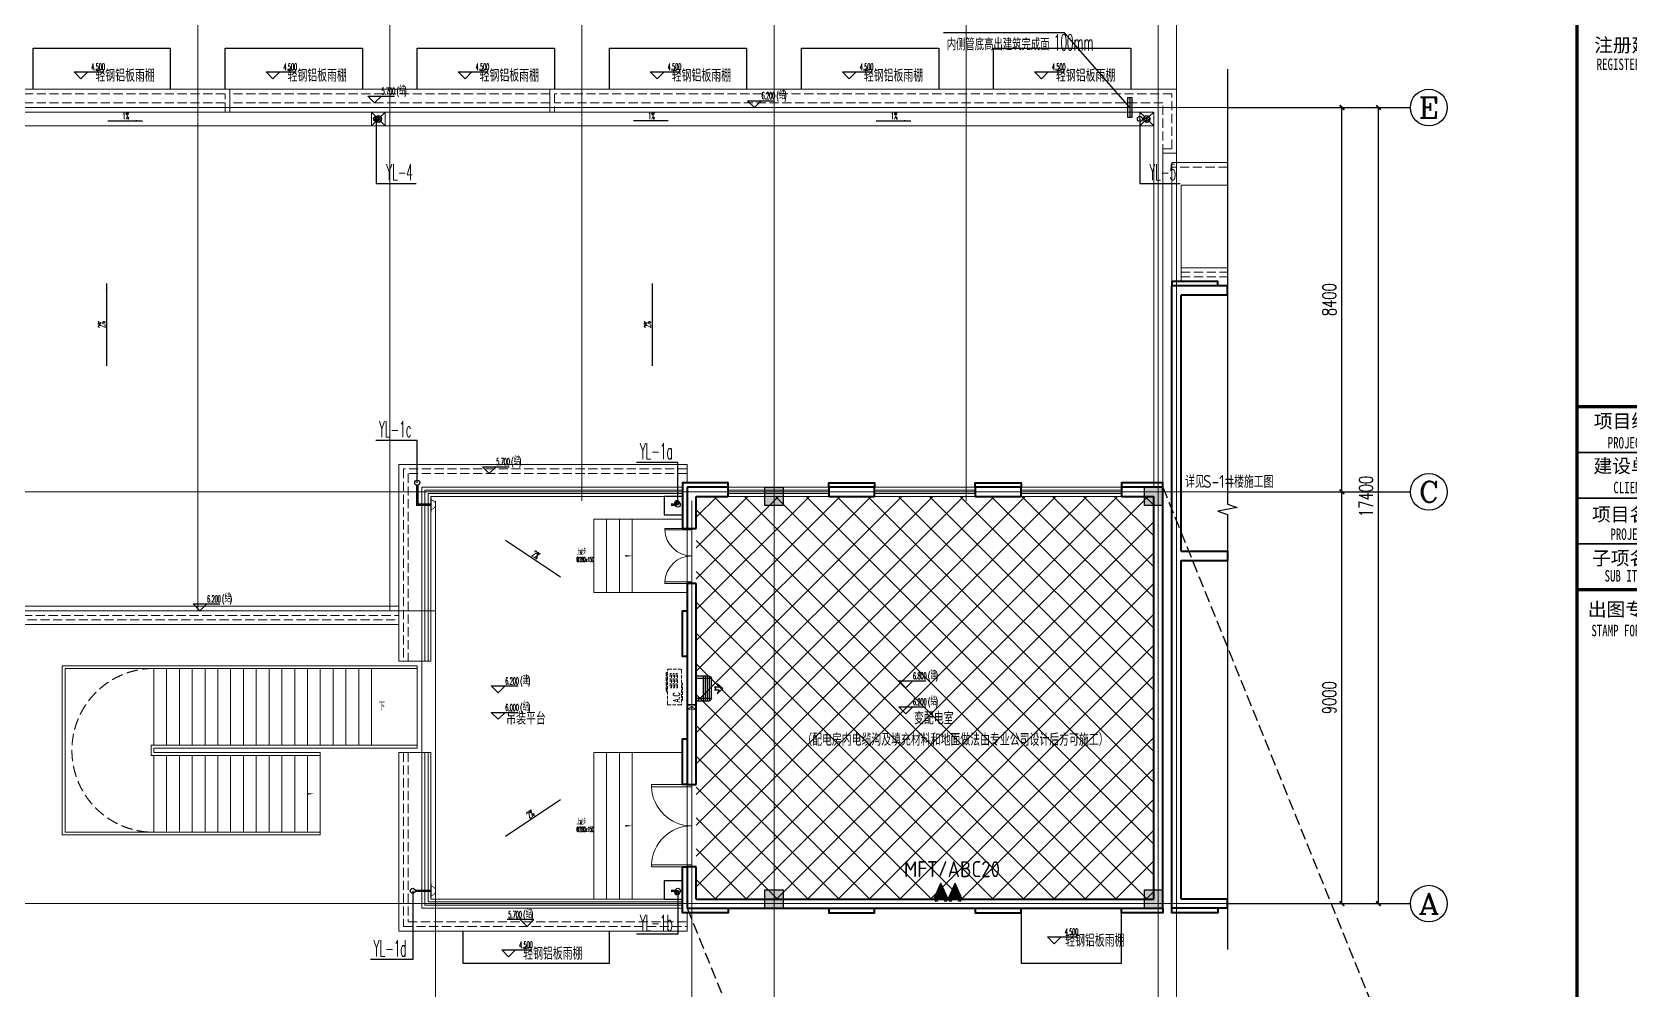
# Model space of a CAD drawing. Extents: x 1382187 to 1725648, y 860327 to 1571294.
# Drawn here: x 1514284 to 1549222, y 1058459 to 1079400 of the extents above; entities that cross this region are included whole.
import ezdxf
from ezdxf.enums import TextEntityAlignment as Align

# ---------------------------------------------------------------- set-up
doc = ezdxf.new("R2010")
doc.units = 0
doc.header["$LTSCALE"] = 1000
doc.header["$MEASUREMENT"] = 0
for name, pattern in [('__DASH', [0.35, 0.25, -0.1]), ('ACAD_ISO10W100', [18.5, 12, -3, 0.5, -3]), ('DASH', [0.35, 0.25, -0.1]), ('DOTE', [2.42, 2, -0.2, 0.02, -0.2])]:
    doc.linetypes.add(name, pattern=pattern)
for name, color, linetype in [('A-AC', 8, 'Continuous'), ('A-DI-S(箭头)', 76, 'Continuous'), ('AXIS', 3, 'Continuous'), ('AXIS_TEXT', 4, 'Continuous'), ('C-AXIS(轴号)', 3, 'Continuous'), ('C-AXIS-T(字)', 7, 'Continuous'), ('D-立面', 35, 'Continuous'), ('DIM_ELEV', 3, 'Continuous'), ('DIM_SYMB', 3, 'Continuous'), ('DIM_雨水', 3, 'Continuous'), ('EQUIP_污水', 7, 'Continuous'), ('EQUIP_灭火器', 7, 'Continuous'), ('PIPE-雨水', 4, 'Y'), ('PUB_TEXT', 4, 'Continuous'), ('S-COLU-HATCH', 30, 'Continuous'), ('S-COLU-LINE1', 6, 'Continuous'), ('TEXT_灭火器', 7, 'Continuous'), ('TWT_LEAD', 3, 'Continuous'), ('VPIPE-雨水', 4, 'Y'), ('图框', 140, 'Continuous'), ('图签文字', 147, 'Continuous'), ('大线脚', 71, 'Continuous'), ('排水', 175, 'Continuous'), ('立面', 73, 'Continuous')]:
    doc.layers.add(name, color=color, linetype=linetype)
for name, color, linetype, lineweight in [('DOTE', 19, 'DOTE', 9), ('LVTRY', 1, 'Continuous', 13), ('STAIR', 2, 'Continuous', 18), ('WALL', 9, 'Continuous', 40), ('WINDOW', 8, 'Continuous', 15), ('ZC', 6, 'Continuous', 40), ('平面-分水线', 214, 'Continuous', 15), ('平面-排水沟', 86, 'Continuous', 15), ('平面-栏杆', 135, 'Continuous', 15), ('平面-看线', 45, 'Continuous', 15), ('平面-空调预留孔', 8, 'Continuous', 15), ('立面-普通轮廓', 7, 'Continuous', 18)]:
    doc.layers.add(name, color=color, linetype=linetype, lineweight=lineweight)
doc.styles.add('_TCH_AXIS', font='COMPLEX', dxfattribs={"bigfont": 'GBCBIG'})
doc.styles.add('_TCH_DIM', font='SIMPLEX.shx', dxfattribs={"width": 0.6, "oblique": 10, "bigfont": 'hztxt.shx'})
doc.styles.add('_TCH_DIM_T3', font='SIMPLEX', dxfattribs={"width": 0.705882, "bigfont": 'GBCBIG'})
doc.styles.add('_TWT_SERIAL', font='simplex.shx', dxfattribs={"width": 0.6, "oblique": 10, "height": 3.5, "bigfont": 'aadri.shx'})
doc.styles.add('COMPLEX', font='COMPLEX')
doc.styles.get("Standard").update_dxf_attribs({"font": 'gbenor.shx', "bigfont": 'gbcbig.shx'})
doc.styles.add('建筑图签-1', font='simhei.ttf', dxfattribs={"width": 0.7})
doc.linetypes.add('Y', pattern='A,2,-0.2,["Y",Standard,S=0.4,R=0,X=-0.1,Y=-0.115],-0.35', length=2.55)
doc.dimstyles.new('_TCH_ARCH&&100', dxfattribs={"dimtxt": 297.5, "dimasz": 100, "dimexe": 250, "dimexo": 300, "dimgap": 126.25, "dimtad": 1, "dimdec": 0, "dimzin": 0, "dimdsep": 46, "dimtxsty": '_TCH_DIM_T3', "dimblk": 'ARCHTICK', "dimcen": 0.09, "dimclrt": 7, "dimazin": 2, "dimtfac": 1, "dimtdec": 0, "dimtix": 1, "dimtmove": 2, "dimatfit": 3, "dimfxl": 0, "dimtolj": 1, "dimtzin": 0, "dimarcsym": 0})

# ---------------------------------------------------------------- blocks, each defined once
blk = doc.blocks.new('A$C07C37FD5')
at = {"layer": '图框'}
for points, const_width in [([(-7000, 0), (-7000, 57400)], 70), ([(-7000, 35100), (0, 35100)], 70), ([(-7000, 35100), (0, 35100)], 70), ([(-7000, 34100), (0, 34100)], 35), ([(-7000, 33100), (0, 33100)], 35), ([(-7000, 32100), (0, 32100)], 35), ([(0, 31100), (-7000, 31100)], 70)]:
    blk.add_lwpolyline(points, dxfattribs=dict(at, const_width=const_width))
at = {"layer": '图框', "style": '建筑图签-1', "width": 0.7}
for s, p in [('REGISTERED ARCHITECT（REGISTERED ENGINEER）STAMP', (-6571, 42459)), ('PROJECT No.', (-6330, 34185, -1799)), ('CLIENT', (-6206, 33206)), ('PROJECT', (-6271, 32187)), ('SUB ITEM', (-6398, 31276)), ('STAMP FOR ISSUE', (-6687, 30081))]:
    blk.add_text(s, height=250, dxfattribs=at).set_placement(p)
at = {"layer": '图签文字', "color": 7, "style": '建筑图签-1'}
for s, p in [('注册建筑师（注册工程师）印章', (-6625, 42854)), ('项目编号', (-6632, 34632)), ('建设单位', (-6640, 33655)), ('项目名称', (-6673, 32597)), ('子项名称', (-6673, 31640)), ('出图专用章', (-6764, 30518))]:
    blk.add_text(s, height=300, dxfattribs=at).set_placement(p)
blk = doc.blocks.new('A$C08C26E18')
at = {"layer": '排水'}
blk.add_lwpolyline([(0, 350), (400, 350), (400, -50), (0, -50)], close=True, dxfattribs=at)
blk = doc.blocks.new('$lvtry$00000171')
for p, q in [((-74, 11), (-11, 74)), ((-70, -27), (27, 70)), ((-53, -53), (53, 53)), ((-27, -70), (70, 27)), ((11, -74), (74, -11))]:
    blk.add_line(p, q)
blk.add_circle((0, 0), 75)
blk.add_point((0, 0))
blk = doc.blocks.new('R5T6Y7TRF')
at = {"layer": '平面-分水线', "elevation": -134}
blk.add_lwpolyline([(392485, -26438), (392785, -26438), (392785, -26738), (392485, -26738)], close=True, dxfattribs=at)
for points in [[(392485, -26438), (392582, -26534)], [(392688, -26534), (392785, -26438)], [(392485, -26738), (392593, -26629)], [(392676, -26629), (392785, -26738)]]:
    blk.add_lwpolyline(points, dxfattribs=at)
at = {"layer": 'LVTRY'}
blk.add_blockref('$lvtry$00000171', (392635, -26588, -134), dxfattribs=at)
blk = doc.blocks.new('QER5Y5WE3')
for p, q in [((-194, 188), (-1, 388)), ((72, 389), (-156, 153)), ((360, -17), (-29, 359)), ((389, 14), (0, 389)), ((72, 389), (387, 86)), ((236, 408), (404, 419)), ((326, 383), (236, 408)), ((326, 383), (253, 308)), ((399, 251), (404, 419)), ((194, -188), (-194, 188)), ((292, -73), (-90, 296)), ((321, -43), (-61, 326)), ((387, 86), (159, -151)), ((388, 13), (194, -188)), ((297, 307), (253, 308)), ((299, 264), (297, 307)), ((372, 340), (299, 264)), ((399, 251), (372, 340))]:
    blk.add_line(p, q)
for centre, start, end in [((36, 352), 46.0154, 136.0154), ((351, 49), 316.0154, 46.0154)]:
    blk.add_arc(centre, 51.3, start, end)
blk = doc.blocks.new('gsergvr')
at = {"layer": '平面-空调预留孔', "linetype": 'DASH', "ltscale": 0.3}
for p, q in [((34075, 17176), (34075, 17166)), ((34085, 17156), (34438, 17156)), ((34448, 17166), (34448, 17176))]:
    blk.add_line(p, q, dxfattribs=at)
blk.add_lwpolyline([(34729, 17176), (33989, 17176, -0.414214), (33969, 17196), (33969, 17466, -0.414214), (33989, 17486), (34729, 17486, -0.414214), (34749, 17466), (34749, 17196, -0.414214)], format="xyb", close=True, dxfattribs=at)
for points in [[(34679, 17515), (34260, 17515), (34260, 17500), (34679, 17500)], [(34658, 17428), (34343, 17428), (34343, 17399), (34658, 17399)], [(34658, 17362), (34343, 17362), (34343, 17333), (34658, 17333)], [(34658, 17296), (34343, 17296), (34343, 17267), (34658, 17267)]]:
    blk.add_lwpolyline(points, close=True, dxfattribs=at)
for centre, start, end in [((34085, 17166), 180, 270), ((34438, 17166), 270, 0)]:
    blk.add_arc(centre, 10, start, end, dxfattribs=at)
at = {"layer": '平面-空调预留孔', "linetype": 'DASH', "ltscale": 0.3, "style": '_TCH_DIM', "width": 0.705882}
blk.add_text('A.C', height=146.9, dxfattribs=at).set_placement((34028, 17216))
blk = doc.blocks.new('1241231241')
at = {"layer": 'S-COLU-HATCH'}
h = blk.add_hatch(color=8, dxfattribs=at)
h.dxf.hatch_style = 1
h.paths.add_polyline_path([(-400, 400), (0, 400), (0, 0), (-400, 0)])
h.paths.add_polyline_path([(-8700, 400), (-8300, 400), (-8300, 0), (-8700, 0)])
h.paths.add_polyline_path([(-400, 9200), (0, 9200), (0, 8800), (-400, 8800)])
h.paths.add_polyline_path([(-8700, 9200), (-8300, 9200), (-8300, 8800), (-8700, 8800)])
at = {"layer": 'S-COLU-LINE1', "color": 8}
for points in [[(-8700, 9200), (-8300, 9200), (-8300, 8800), (-8700, 8800)], [(-400, 9200), (0, 9200), (0, 8800), (-400, 8800)], [(-8700, 400), (-8300, 400), (-8300, 0), (-8700, 0)], [(-400, 400), (0, 400), (0, 0), (-400, 0)]]:
    blk.add_lwpolyline(points, close=True, dxfattribs=at)
blk = doc.blocks.new('3654645645678678')
at = {"layer": '大线脚', "color": 0}
blk.add_line((447247, -47568), (447247, -47145), dxfattribs=at)
blk.add_lwpolyline([(447197, -47145), (447297, -47145), (447297, -47568), (447197, -47568)], close=True, dxfattribs=at)
blk = doc.blocks.new('_ArchTick')
at = {"color": 0, "linetype": 'ByBlock', "const_width": 0.4}
blk.add_lwpolyline([(-0.5, -0.5), (0.5, 0.5)], dxfattribs=at)
blk = doc.blocks.new('*D98')
at = {"layer": 'AXIS', "color": 0, "lineweight": -2}
for p, q in [((1540723, 1077748), (1543973, 1077748)), ((1543723, 1060348), (1543723, 1077748)), ((1540723, 1060348), (1543973, 1060348))]:
    blk.add_line(p, q, dxfattribs=at)
at = {"layer": 'Defpoints', "color": 0}
for p in [(1540423, 1077748), (1543723, 1077748), (1540423, 1060348)]:
    blk.add_point(p, dxfattribs=at)
at = {"layer": 'AXIS', "color": 0, "lineweight": -2, "xscale": 100, "yscale": 100, "zscale": 100}
for p, rotation in [((1543723, 1077748), 90), ((1543723, 1060348), 270)]:
    blk.add_blockref('_ArchTick', p, dxfattribs=dict(at, rotation=rotation))
at = {"layer": 'AXIS', "color": 7, "insert": (1543448, 1069248), "char_height": 297.5, "attachment_point": 5, "rotation": 90, "style": '_TCH_DIM_T3'}
blk.add_mtext('\\A1;17400', dxfattribs=at)
blk = doc.blocks.new('*D99')
at = {"layer": 'AXIS', "color": 0, "lineweight": -2}
for p, q in [((1540723, 1077748), (1543173, 1077748)), ((1542923, 1069348), (1542923, 1077748)), ((1540723, 1069348), (1543173, 1069348))]:
    blk.add_line(p, q, dxfattribs=at)
at = {"layer": 'Defpoints', "color": 0}
for p in [(1540423, 1077748), (1542923, 1077748), (1540423, 1069348)]:
    blk.add_point(p, dxfattribs=at)
at = {"layer": 'AXIS', "color": 0, "lineweight": -2, "xscale": 100, "yscale": 100, "zscale": 100}
for p, rotation in [((1542923, 1077748), 90), ((1542923, 1069348), 270)]:
    blk.add_blockref('_ArchTick', p, dxfattribs=dict(at, rotation=rotation))
at = {"layer": 'AXIS', "color": 7, "insert": (1542648, 1073548), "char_height": 297.5, "attachment_point": 5, "rotation": 90, "style": '_TCH_DIM_T3'}
blk.add_mtext('\\A1;8400', dxfattribs=at)
blk = doc.blocks.new('*D100')
at = {"layer": 'AXIS', "color": 0, "lineweight": -2}
for p, q in [((1540723, 1069348), (1543173, 1069348)), ((1542923, 1060348), (1542923, 1069348)), ((1540723, 1060348), (1543173, 1060348))]:
    blk.add_line(p, q, dxfattribs=at)
at = {"layer": 'Defpoints', "color": 0}
for p in [(1540423, 1069348), (1542923, 1069348), (1540423, 1060348)]:
    blk.add_point(p, dxfattribs=at)
at = {"layer": 'AXIS', "color": 0, "lineweight": -2, "xscale": 100, "yscale": 100, "zscale": 100}
for p, rotation in [((1542923, 1069348), 90), ((1542923, 1060348), 270)]:
    blk.add_blockref('_ArchTick', p, dxfattribs=dict(at, rotation=rotation))
at = {"layer": 'AXIS', "color": 7, "insert": (1542648, 1064848), "char_height": 297.5, "attachment_point": 5, "rotation": 90, "style": '_TCH_DIM_T3'}
blk.add_mtext('\\A1;9000', dxfattribs=at)
blk = doc.blocks.new('$TwtSys$00000547')
blk.add_hatch(color=256).paths.add_polyline_path([(-155, 0), (0, 346), (155, 0)])
for p, q in [((-155, 0), (0, 346)), ((155, 0), (-155, 0)), ((155, 0), (0, 346))]:
    blk.add_line(p, q)
for centre in [(-103, -26), (103, -26)]:
    blk.add_circle(centre, 25.7)
blk = doc.blocks.new('$ATTACHMENT$00000217')
blk.add_line((-150, 0), (150, 0))
at = {"const_width": 15}
blk.add_lwpolyline([(-99, 0, -1), (101, 0)], format="xyb", dxfattribs=at)
blk = doc.blocks.new('$WINLIB2D$00000001')
at = {"color": 0}
for points in [[(-0.5, 0.5), (-0.5, -0.5)], [(-0.5, 0.5), (0.5, 0.5)], [(0.5, -0.5), (0.5, 0.5)], [(0.5, 0.167), (-0.5, 0.167)], [(0.5, -0.167), (-0.5, -0.167)], [(-0.5, -0.5), (0.5, -0.5)]]:
    blk.add_lwpolyline(points, dxfattribs=at)
blk = doc.blocks.new('$DorLib2D$00000002')
for p, q in [((-0.5, 0), (-0.5, 0.4875)), ((-0.475, 0.4875), (-0.5, 0.4875)), ((-0.475, 0), (-0.475, 0.4875)), ((0.475, 0), (0.475, 0.4875)), ((0.475, 0.4875), (0.5, 0.4875)), ((0.5, 0), (0.5, 0.4875)), ((-0.5, 0), (-0.475, 0)), ((0.5, 0), (0.475, 0))]:
    blk.add_line(p, q)
at = {"lineweight": 13}
for centre, start, end in [((-0.4875, 0), 0, 88.53072), ((0.4875, 0), 91.46928, 180)]:
    blk.add_arc(centre, 0.4875, start, end, dxfattribs=at)
blk = doc.blocks.new('_AXISO')
blk.add_circle((0, 0), 0.5)
at = {"layer": 'AXIS_TEXT', "style": 'COMPLEX', "width": 1.041667}
blk.add_attdef('A', text='', height=0.56, dxfattribs=at).set_placement((-0.25, -0.28), (0.25, -0.28), align=Align.FIT)

msp = doc.modelspace()

# ---------------------------------------------------------------- hatches: boundary and pattern name
at = {"layer": 'DIM_SYMB'}
for points in [[(1516699, 1077455.9), (1516549, 1077455.9), (1516549, 1077475.9)], [(1527436.3, 1077455.9), (1527586.3, 1077455.9), (1527586.3, 1077475.9)], [(1533499, 1077455.9), (1533349, 1077455.9), (1533349, 1077475.9)], [(1515918, 1073904.9), (1515918, 1073754.9), (1515898, 1073754.9)], [(1527851.6, 1073904.9), (1527851.6, 1073754.9), (1527831.6, 1073754.9)], [(1524634, 1068283.7), (1524759, 1068200.8), (1524770.1, 1068217.5)], [(1524634, 1061811.8), (1524759, 1061894.8), (1524748, 1061911.4)]]:
    msp.add_hatch(color=8, dxfattribs=at).paths.add_polyline_path(points)
at = {"layer": 'PIPE-雨水'}
for points in [[(1522707.9, 1069067.8), (1522707.9, 1069040.3), (1522680.4, 1069040.3)], [(1522707.9, 1069067.8), (1522680.4, 1069067.8), (1522680.4, 1069040.3)]]:
    msp.add_hatch(color=256, dxfattribs=at).paths.add_polyline_path(points)
at = {"layer": '立面-普通轮廓'}
h = msp.add_hatch(dxfattribs=at)
h.set_pattern_fill('ANSI37', color=8, scale=300)
h.set_pattern_definition([(45, (0, 0), (-336.7596, 336.7596), []), (135, (0, 0), (-336.7596, -336.7596), [])])
h.paths.add_polyline_path([(1528807.9, 1069247.8), (1538807.9, 1069247.8), (1538807.9, 1060447.8), (1528807.9, 1060447.8)])

# ---------------------------------------------------------------- linework, layer by layer
at = {"color": 8, "linetype": 'DASH'}
for points in [[(1539007.9, 1069447.8), (1546538.6, 1050828.3)], [(1528607.9, 1060247.8), (1536138.6, 1041628.3)]]:
    msp.add_lwpolyline(points, dxfattribs=at)
at = {"layer": 'A-DI-S(箭头)', "color": 8}
msp.add_lwpolyline([(1540423.3, 1078589.3), (1540423.3, 1069078.4), (1540633.3, 1069002), (1540213.3, 1068927.9), (1540423.3, 1068853.4), (1540423.3, 1059342.5)], dxfattribs=at)
at = {"layer": 'C-AXIS(轴号)'}
for p, q in [((1540423.3, 1077747.8), (1544423.3, 1077747.8)), ((1540423.3, 1069347.8), (1544423.3, 1069347.8)), ((1540423.3, 1060347.8), (1544423.3, 1060347.8))]:
    msp.add_line(p, q, dxfattribs=at)
at = {"layer": 'DIM_ELEV', "color": 8}
for p, q in [((1515353.5, 1078377.5), (1515203.5, 1078527.5)), ((1515203.5, 1078527.5), (1515859.5, 1078527.5)), ((1515353.5, 1078377.5), (1515503.5, 1078527.5)), ((1519553.5, 1078377.5), (1519403.5, 1078527.5)), ((1519403.5, 1078527.5), (1520059.5, 1078527.5)), ((1519553.5, 1078377.5), (1519703.5, 1078527.5)), ((1523753.5, 1078377.5), (1523603.5, 1078527.5)), ((1523603.5, 1078527.5), (1524259.5, 1078527.5)), ((1523753.5, 1078377.5), (1523903.5, 1078527.5)), ((1527953.5, 1078377.5), (1527803.5, 1078527.5)), ((1527803.5, 1078527.5), (1528459.5, 1078527.5)), ((1527953.5, 1078377.5), (1528103.5, 1078527.5)), ((1532153.5, 1078377.5), (1532003.5, 1078527.5)), ((1532003.5, 1078527.5), (1532659.5, 1078527.5)), ((1532153.5, 1078377.5), (1532303.5, 1078527.5)), ((1536353.5, 1078377.5), (1536203.5, 1078527.5)), ((1536203.5, 1078527.5), (1536859.5, 1078527.5)), ((1536353.5, 1078377.5), (1536503.5, 1078527.5)), ((1521774.7, 1077847.8), (1521624.7, 1077997.8)), ((1521624.7, 1077997.8), (1522209.3, 1077997.8)), ((1521774.7, 1077847.8), (1521924.7, 1077997.8)), ((1530079.8, 1077747.8), (1529929.8, 1077897.8)), ((1529929.8, 1077897.8), (1530514.4, 1077897.8)), ((1530079.8, 1077747.8), (1530229.8, 1077897.8)), ((1524281.5, 1069747.8), (1524131.5, 1069897.8)), ((1524131.5, 1069897.8), (1524716, 1069897.8)), ((1524281.5, 1069747.8), (1524431.5, 1069897.8)), ((1517957.9, 1066747.8), (1517807.9, 1066897.8)), ((1517807.9, 1066897.8), (1518392.5, 1066897.8)), ((1517957.9, 1066747.8), (1518107.9, 1066897.8)), ((1524476.7, 1064955.2), (1524326.7, 1065105.2)), ((1524326.7, 1065105.2), (1524911.3, 1065105.2)), ((1524476.7, 1064955.2), (1524626.7, 1065105.2)), ((1533389.9, 1065065.2), (1533239.9, 1065215.2)), ((1533239.9, 1065215.2), (1533824.5, 1065215.2)), ((1533389.9, 1065065.2), (1533539.9, 1065215.2)), ((1533389.9, 1064497.1), (1533239.9, 1064647.1)), ((1533239.9, 1064647.1), (1533824.5, 1064647.1)), ((1533389.9, 1064497.1), (1533539.9, 1064647.1)), ((1524476.7, 1064375.8), (1524326.7, 1064525.8)), ((1524326.7, 1064525.8), (1524911.3, 1064525.8)), ((1524476.7, 1064375.8), (1524626.7, 1064525.8)), ((1525257.7, 1059997.8), (1524673.2, 1059997.8)), ((1525107.7, 1059847.8), (1524957.7, 1059997.8)), ((1525107.7, 1059847.8), (1525257.7, 1059997.8)), ((1524705.8, 1059185.8), (1524555.8, 1059335.8)), ((1524555.8, 1059335.8), (1525211.8, 1059335.8)), ((1524705.8, 1059185.8), (1524855.8, 1059335.8)), ((1536633.9, 1059470.6), (1536483.9, 1059620.6)), ((1536483.9, 1059620.6), (1537139.9, 1059620.6)), ((1536633.9, 1059470.6), (1536783.9, 1059620.6))]:
    msp.add_line(p, q, dxfattribs=at)
at = {"layer": 'DIM_SYMB', "color": 8}
for points in [[(1515944, 1077455.9), (1516699, 1077455.9)], [(1528191.4, 1077455.9), (1527436.3, 1077455.9)], [(1532744, 1077455.9), (1533499, 1077455.9)], [(1515918, 1072101.9), (1515918, 1073904.9)], [(1527851.6, 1072101.9), (1527851.6, 1073904.9)], [(1525843, 1067481.5), (1524634, 1068283.7)], [(1525843, 1062614), (1524634, 1061811.8)]]:
    msp.add_lwpolyline(points, dxfattribs=at)
for points in [[(1526186.5, 1067947.6, 0, 0, 0), (1527407.9, 1067947.6, 0, 40, 0), (1527257.9, 1067947.6, 0, 0, 0)], [(1521828.8, 1064647.8, 0, 0, 0), (1515947.9, 1064647.8, 0, 0, 0), (1515947.9, 1062747.8, 0, 0, 0), (1520447.9, 1062747.8, 0, 40, 0), (1520297.9, 1062747.8, 0, 0, 0)], [(1526186.5, 1062048, 0, 0, 0), (1527407.9, 1062048, 0, 40, 0), (1527257.9, 1062048, 0, 0, 0)]]:
    msp.add_lwpolyline(points, format="xyseb", dxfattribs=at)
at = {"layer": 'DIM_雨水'}
for p, q in [((1521807.9, 1077497.8), (1521807.9, 1076091)), ((1538507.9, 1077497.8), (1538507.9, 1076091)), ((1521807.9, 1076091), (1522683.8, 1076091)), ((1538507.9, 1076091), (1539383.8, 1076091)), ((1522707.9, 1070471.7), (1521801.9, 1070471.7)), ((1522707.9, 1069547.8), (1522707.9, 1070471.7)), ((1528407.9, 1069991.7), (1527501.9, 1069991.7)), ((1528407.9, 1069067.8), (1528407.9, 1069991.7)), ((1522607.9, 1060627.8), (1522607.9, 1059125.1)), ((1528407.9, 1060627.8), (1528407.9, 1059682.3)), ((1528407.9, 1059682.3), (1527501.9, 1059682.3)), ((1522607.9, 1059125.1), (1521684.1, 1059125.1))]:
    msp.add_line(p, q, dxfattribs=at)
at = {"layer": 'DOTE', "linetype": 'ACAD_ISO10W100', "ltscale": 100}
for p, q in [((1517907.9, 1081747.8), (1517907.9, 1066747.8)), ((1522107.9, 1081747.8), (1522107.9, 1066747.8)), ((1526307.9, 1081747.8), (1526307.9, 1069147.8)), ((1530507.9, 1081747.8), (1530507.9, 1057547.8)), ((1530507.9, 1081747.8), (1530507.9, 1066747.8)), ((1534707.9, 1081747.8), (1534707.9, 1069147.8)), ((1538907.9, 1081747.8), (1538907.9, 1057547.8)), ((1539307.9, 1081747.8), (1539307.9, 1057547.8)), ((1540423.3, 1077747.8), (1482007.9, 1077747.8)), ((1540423.3, 1069347.8), (1482007.9, 1069347.8)), ((1523107.9, 1069147.8), (1523107.9, 1057547.8)), ((1528707.9, 1069147.8), (1528707.9, 1057547.8)), ((1523107.9, 1066747.8), (1513707.9, 1066747.8)), ((1482007.9, 1060347.8), (1540423.3, 1060347.8))]:
    msp.add_line(p, q, dxfattribs=at)
at = {"layer": 'PIPE-雨水', "const_width": 55}
for points in [[(1521857.9, 1077497.8), (1521862.9, 1077497.8)], [(1538562.9, 1077497.8), (1538582.9, 1077497.8)], [(1522707.9, 1069492.8), (1522707.9, 1069067.8)], [(1522707.9, 1069067.8), (1523007.9, 1069067.8)], [(1528352.9, 1069067.8), (1528257.9, 1069067.8)], [(1522662.9, 1060627.8), (1523007.9, 1060627.8)], [(1528352.9, 1060627.8), (1528257.9, 1060627.8)]]:
    msp.add_lwpolyline(points, dxfattribs=at)
at = {"layer": 'STAIR', "color": 8}
for points in [[(1528607.9, 1067147.4), (1526567.9, 1067147.4), (1526567.9, 1068747.8), (1528507.9, 1068747.8)], [(1526847.9, 1068747.8), (1526847.9, 1067147.4), (1526847.9, 1067147.4)], [(1527127.9, 1068747.8), (1527127.9, 1067147.4), (1527127.9, 1067147.4)], [(1527407.9, 1068747.8), (1527407.9, 1067147.4), (1527407.9, 1067147.4)], [(1528507.9, 1063648.2), (1526567.9, 1063648.2), (1526567.9, 1060447.8), (1528507.9, 1060447.8)], [(1526847.9, 1063648.2), (1526847.9, 1060447.8)], [(1527127.9, 1063648.2), (1527127.9, 1060447.8)], [(1527407.9, 1063648.2), (1527407.9, 1060447.8)]]:
    msp.add_lwpolyline(points, dxfattribs=at)
at = {"layer": 'STAIR', "color": 8, "linetype": '__DASH'}
msp.add_arc((1516947.9, 1063697.8), 1790, 90, 270.00034, dxfattribs=at)
at = {"layer": 'TWT_LEAD'}
for p, q in [((1536857.2, 1079382.4), (1534214.7, 1079382.4)), ((1538283.3, 1077747.8), (1536857.2, 1079382.4))]:
    msp.add_line(p, q, dxfattribs=at)
at = {"layer": 'VPIPE-雨水'}
for centre in [(1521807.9, 1077497.8), (1538507.9, 1077497.8), (1522707.9, 1069547.8), (1528407.9, 1069067.8), (1522607.9, 1060627.8), (1528407.9, 1060627.8)]:
    msp.add_circle(centre, 55, dxfattribs=at)
at = {"layer": 'VPIPE-雨水', "color": 8}
for centre, radius in [((1528388.9, 1069110.3), 50), ((1528388.9, 1069110.3), 25), ((1528388.9, 1060585.3), 50), ((1528388.9, 1060585.3), 25)]:
    msp.add_circle(centre, radius, dxfattribs=at)
at = {"layer": 'WALL', "color": 8}
for p, q in [((1539207.9, 1067947.8), (1539207.9, 1073847.8)), ((1540423.3, 1073847.8), (1539207.9, 1073847.8)), ((1539407.9, 1068047.8), (1539407.9, 1073647.8)), ((1540423.3, 1073647.8), (1539407.9, 1073647.8)), ((1540423.3, 1073647.8), (1540423.3, 1073847.8)), ((1529507.9, 1069447.8), (1528607.9, 1069447.8)), ((1528607.9, 1069447.8), (1528607.9, 1068547.8)), ((1529507.9, 1069247.8), (1529507.9, 1069447.8)), ((1532707.9, 1069447.8), (1531707.9, 1069447.8)), ((1531707.9, 1069447.8), (1531707.9, 1069247.8)), ((1532707.9, 1069247.8), (1532707.9, 1069447.8)), ((1535907.9, 1069447.8), (1534907.9, 1069447.8)), ((1534907.9, 1069447.8), (1534907.9, 1069247.8)), ((1535907.9, 1069247.8), (1535907.9, 1069447.8)), ((1539007.9, 1069447.8), (1538107.9, 1069447.8)), ((1538107.9, 1069447.8), (1538107.9, 1069247.8)), ((1539007.9, 1060247.8), (1539007.9, 1069447.8)), ((1528807.9, 1069247.8), (1529507.9, 1069247.8)), ((1528807.9, 1068547.8), (1528807.9, 1069247.8)), ((1531707.9, 1069247.8), (1532707.9, 1069247.8)), ((1534907.9, 1069247.8), (1535907.9, 1069247.8)), ((1538107.9, 1069247.8), (1538807.9, 1069247.8)), ((1538807.9, 1060447.8), (1538807.9, 1069247.8)), ((1528607.9, 1068547.8), (1528807.9, 1068547.8)), ((1539407.9, 1068047.8), (1540423.3, 1068047.8)), ((1540423.3, 1068047.8), (1540423.3, 1067847.8)), ((1539207.9, 1060247.8), (1539207.9, 1067947.8)), ((1539407.9, 1060447.8), (1539407.9, 1067847.8)), ((1539407.9, 1067847.8), (1540423.3, 1067847.8)), ((1528807.9, 1067347.8), (1528607.9, 1067347.8)), ((1528607.9, 1067347.8), (1528607.9, 1062947.8)), ((1528807.9, 1062947.8), (1528807.9, 1067347.8)), ((1528607.9, 1062947.8), (1528807.9, 1062947.8)), ((1528807.9, 1061147.8), (1528607.9, 1061147.8)), ((1528607.9, 1061147.8), (1528607.9, 1060247.8)), ((1528807.9, 1060447.8), (1528807.9, 1061147.8)), ((1528807.9, 1060447.8), (1538807.9, 1060447.8)), ((1540423.3, 1060447.8), (1539407.9, 1060447.8)), ((1540423.3, 1060247.8), (1540423.3, 1060447.8)), ((1528607.9, 1060247.8), (1539007.9, 1060247.8)), ((1540423.3, 1060247.8), (1539207.9, 1060247.8))]:
    msp.add_line(p, q, dxfattribs=at)
for points in [[(1540207.9, 1073847.8), (1540207.9, 1073947.8), (1539207.9, 1073947.8), (1539207.9, 1073847.8)], [(1529507.9, 1069447.8), (1529507.9, 1069547.8), (1528507.9, 1069547.8), (1528507.9, 1068547.8), (1528607.9, 1068547.8)], [(1531707.9, 1069447.8), (1531707.9, 1069547.8), (1532707.9, 1069547.8), (1532707.9, 1069447.8)], [(1534907.9, 1069447.8), (1534907.9, 1069547.8), (1535907.9, 1069547.8), (1535907.9, 1069447.8)], [(1539007.9, 1069447.8), (1539007.9, 1069547.8), (1538107.9, 1069547.8), (1538107.9, 1069447.8)], [(1528607.9, 1065747.8), (1528507.9, 1065747.8), (1528507.9, 1066747.8), (1528607.9, 1066747.8)], [(1528607.9, 1062947.8), (1528507.9, 1062947.8), (1528507.9, 1063947.8), (1528607.9, 1063947.8)], [(1529507.9, 1060247.8), (1529507.9, 1060147.8), (1528507.9, 1060147.8), (1528507.9, 1061147.8), (1528607.9, 1061147.8)], [(1531707.9, 1060247.8), (1531707.9, 1060147.8), (1532707.9, 1060147.8), (1532707.9, 1060247.8)], [(1534907.9, 1060247.8), (1534907.9, 1060147.8), (1535907.9, 1060147.8), (1535907.9, 1060247.8)], [(1539007.9, 1060247.8), (1539007.9, 1060147.8), (1538107.9, 1060147.8), (1538107.9, 1060247.8)], [(1540207.9, 1060247.8), (1540207.9, 1060147.8), (1539207.9, 1060147.8), (1539207.9, 1060247.8)]]:
    msp.add_lwpolyline(points, dxfattribs=at)
at = {"layer": 'WINDOW'}
for p, q in [((1528607.9, 1067347.8), (1528607.9, 1068547.8)), ((1528607.9, 1061147.8), (1528607.9, 1062947.8))]:
    msp.add_line(p, q, dxfattribs=at)
at = {"layer": '平面-排水沟', "color": 8}
msp.add_lwpolyline([(1505207.9, 1077347.8), (1538807.9, 1077347.8)], dxfattribs=at)
at = {"layer": '平面-栏杆', "color": 8}
for p, q in [((1516947.9, 1065487.8), (1516947.9, 1063807.8)), ((1517227.9, 1065487.8), (1517227.9, 1063807.8)), ((1517507.9, 1065487.8), (1517507.9, 1063807.8)), ((1517787.9, 1065487.8), (1517787.9, 1063807.8)), ((1518067.9, 1065487.8), (1518067.9, 1063807.8)), ((1518347.9, 1065487.8), (1518347.9, 1063807.8)), ((1518627.9, 1065487.8), (1518627.9, 1063807.8)), ((1518907.9, 1065487.8), (1518907.9, 1063807.8)), ((1519187.9, 1065487.8), (1519187.9, 1063807.8)), ((1519467.9, 1065487.8), (1519467.9, 1063807.8)), ((1519747.9, 1065487.8), (1519747.9, 1063807.8)), ((1520027.9, 1065487.8), (1520027.9, 1063807.8)), ((1520307.9, 1065487.8), (1520307.9, 1063807.8)), ((1520587.9, 1065487.8), (1520587.9, 1063807.8)), ((1520867.9, 1065487.8), (1520867.9, 1063807.8)), ((1521147.9, 1065487.8), (1521147.9, 1063807.8)), ((1521427.9, 1065487.8), (1521427.9, 1063807.8)), ((1521707.9, 1065487.8), (1521707.9, 1063807.8)), ((1516947.9, 1061907.8), (1516947.9, 1063587.8)), ((1517227.9, 1061907.8), (1517227.9, 1063587.8)), ((1517507.9, 1061907.8), (1517507.9, 1063587.8)), ((1517787.9, 1061907.8), (1517787.9, 1063587.8)), ((1518067.9, 1061907.8), (1518067.9, 1063587.8)), ((1518347.9, 1061907.8), (1518347.9, 1063587.8)), ((1518627.9, 1061907.8), (1518627.9, 1063587.8)), ((1518907.9, 1061907.8), (1518907.9, 1063587.8)), ((1519187.9, 1061907.8), (1519187.9, 1063587.8)), ((1519467.9, 1061907.8), (1519467.9, 1063587.8)), ((1519747.9, 1061907.8), (1519747.9, 1063587.8)), ((1520027.9, 1061907.8), (1520027.9, 1063587.8)), ((1520307.9, 1061907.8), (1520307.9, 1063587.8)), ((1520587.9, 1061847.8), (1520587.9, 1063647.8))]:
    msp.add_line(p, q, dxfattribs=at)
for points in [[(1528507.9, 1069382.8), (1522872.9, 1069382.8), (1522872.9, 1065647.8)], [(1528507.9, 1069312.8), (1522942.9, 1069312.8), (1522942.9, 1065647.8)], [(1522707.9, 1065547.8), (1514947.9, 1065547.8), (1514947.9, 1061847.8), (1520587.9, 1061847.8)], [(1522707.9, 1065487.8), (1515007.9, 1065487.8), (1515007.9, 1061907.8), (1520587.9, 1061907.8)], [(1522707.9, 1065547.8), (1522707.9, 1063747.8)], [(1520587.9, 1063647.8), (1516947.9, 1063647.8), (1516947.9, 1063747.8), (1522707.9, 1063747.8), (1522707.9, 1063807.8), (1516887.9, 1063807.8), (1516887.9, 1063647.8), (1516887.9, 1063587.8), (1520587.9, 1063587.8)], [(1522872.9, 1063647.8), (1522872.9, 1060312.8), (1528507.9, 1060312.8)], [(1522942.9, 1063647.8), (1522942.9, 1060382.8), (1528507.9, 1060382.8)]]:
    msp.add_lwpolyline(points, dxfattribs=at)
at = {"layer": '平面-看线', "color": 8}
for points in [[(1518607.9, 1077647.8), (1518607.9, 1078147.8), (1504707.9, 1078147.8), (1504707.9, 1074647.8), (1504707.9, 1074647.8), (1504707.9, 1074147.8)], [(1525607.9, 1078147.8), (1518607.9, 1078147.8)], [(1539007.9, 1076747.8), (1539307.9, 1076747.8), (1539307.9, 1078147.8), (1525607.9, 1078147.8), (1525607.9, 1077647.8)], [(1525607.9, 1077647.8), (1505207.9, 1077647.8), (1505207.9, 1074147.8), (1484207.9, 1074147.8), (1484207.9, 1061447.8), (1513607.9, 1061447.8), (1513607.9, 1066847.8), (1522307.9, 1066847.8)], [(1538807.9, 1069447.8), (1538807.9, 1077647.8), (1525607.9, 1077647.8)], [(1539007.9, 1069447.8), (1539007.9, 1076747.8)], [(1540423.3, 1076547.8), (1539207.9, 1076547.8), (1539207.9, 1073947.8)], [(1540423.3, 1076047.8), (1539407.9, 1076047.8), (1539407.9, 1073947.8)], [(1539407.9, 1074247.8), (1540423.3, 1074247.8)], [(1483807.9, 1073347.8), (1483807.9, 1061047.8), (1514007.9, 1061047.8), (1514007.9, 1066447.8), (1522307.9, 1066447.8)], [(1528607.9, 1069547.8), (1528607.9, 1069947.8), (1522307.9, 1069947.8), (1522307.9, 1065647.8)], [(1528507.9, 1069447.8), (1522807.9, 1069447.8), (1522807.9, 1065647.8)], [(1528507.9, 1069247.8), (1523007.9, 1069247.8), (1523007.9, 1065647.8)], [(1522307.9, 1065647.8), (1523007.9, 1065647.8)], [(1522807.9, 1065647.8), (1522807.9, 1063647.8)], [(1522307.9, 1063647.8), (1523007.9, 1063647.8)], [(1522307.9, 1063647.8), (1522307.9, 1059747.8), (1528607.9, 1059747.8), (1528607.9, 1060147.8)], [(1522807.9, 1063647.8), (1522807.9, 1060247.8), (1528507.9, 1060247.8)], [(1523007.9, 1063647.8), (1523007.9, 1060447.8), (1528507.9, 1060447.8)]]:
    msp.add_lwpolyline(points, dxfattribs=at)
at = {"layer": '平面-看线', "color": 8, "linetype": 'DASH', "ltscale": 0.8}
for points in [[(1518507.9, 1077647.8), (1518507.9, 1078047.8), (1504807.9, 1078047.8), (1504807.9, 1074547.8), (1504707.9, 1074547.8), (1504707.9, 1074147.8)], [(1518507.9, 1077847.8), (1505007.9, 1077847.8), (1505007.9, 1074347.8), (1504707.9, 1074347.8)], [(1525607.9, 1078047.8), (1518607.9, 1078047.8)], [(1525607.9, 1077847.8), (1518607.9, 1077847.8)], [(1539007.9, 1076847.8), (1539207.9, 1076847.8), (1539207.9, 1078047.8), (1525707.9, 1078047.8), (1525707.9, 1077647.8)], [(1539007.9, 1076747.8), (1539007.9, 1077847.8), (1525707.9, 1077847.8)], [(1540423.3, 1076447.8), (1539207.9, 1076447.8)], [(1497507.9, 1074347.8), (1484007.9, 1074347.8), (1484007.9, 1061247.8), (1513807.9, 1061247.8), (1513807.9, 1066647.8), (1522307.9, 1066647.8)], [(1539407.9, 1074147.8), (1540423.3, 1074147.8)], [(1539407.9, 1074047.8), (1540423.3, 1074047.8)], [(1483907.9, 1073447.8), (1483907.9, 1061147.8), (1513907.9, 1061147.8), (1513907.9, 1066547.8), (1522307.9, 1066547.8)], [(1528607.9, 1069847.8), (1522407.9, 1069847.8), (1522407.9, 1065647.8)], [(1528607.9, 1069747.8), (1522507.9, 1069747.8), (1522507.9, 1065647.8)], [(1522407.9, 1063647.8), (1522407.9, 1059847.8), (1528607.9, 1059847.8)], [(1522507.9, 1063647.8), (1522507.9, 1059947.8), (1528607.9, 1059947.8)]]:
    msp.add_lwpolyline(points, dxfattribs=at)
at = {"layer": '平面-空调预留孔', "color": 8}
for p, q in [((1528607.9, 1064598), (1528807.9, 1064698)), ((1528807.9, 1064598), (1528607.9, 1064698))]:
    msp.add_line(p, q, dxfattribs=at)
msp.add_lwpolyline([(1528607.9, 1064598), (1528807.9, 1064598), (1528807.9, 1064698), (1528607.9, 1064698)], close=True, dxfattribs=at)
at = {"layer": '立面', "color": 8}
for points in [[(1514307.9, 1078147.8), (1514307.9, 1079047.8), (1517307.9, 1079047.8), (1517307.9, 1078147.8)], [(1518507.9, 1078147.8), (1518507.9, 1079047.8), (1521507.9, 1079047.8), (1521507.9, 1078147.8)], [(1522707.9, 1078147.8), (1522707.9, 1079047.8), (1525707.9, 1079047.8), (1525707.9, 1078147.8)], [(1526907.9, 1078147.8), (1526907.9, 1079047.8), (1529907.9, 1079047.8), (1529907.9, 1078147.8)], [(1531107.9, 1078147.8), (1531107.9, 1079047.8), (1534107.9, 1079047.8), (1534107.9, 1078147.8)], [(1535307.9, 1078147.8), (1535307.9, 1079047.8), (1538307.9, 1079047.8), (1538307.9, 1078147.8)], [(1535907.9, 1060247.8), (1535907.9, 1059047.8), (1538107.9, 1059047.8), (1538107.9, 1060247.8)], [(1523707.9, 1059747.8), (1523707.9, 1059047.8), (1526907.9, 1059047.8), (1526907.9, 1059747.8)]]:
    msp.add_lwpolyline(points, dxfattribs=at)

# ---------------------------------------------------------------- block references
at = {"color": 8}
for p in [(1129223.1, 1104085.4, 134.4), (1146023.1, 1104085.4, 134.4)]:
    msp.add_blockref('R5T6Y7TRF', p, dxfattribs=at)
at = {"layer": 'A-AC', "color": 8, "linetype": 'ByBlock', "xscale": -1, "rotation": 226.0153936611566}
msp.add_blockref('QER5Y5WE3', (1528807.9, 1065047.8), dxfattribs=at)
at = {"layer": 'C-AXIS(轴号)'}
ref = msp.add_blockref('_AXISO', (1544823.3, 1077747.8), dxfattribs=dict(at, xscale=800, yscale=800, zscale=800))
ref.add_attrib('A', 'E', dxfattribs={"layer": 'C-AXIS-T(字)', "height": 452.5, "style": '_TCH_AXIS', "width": 1.3125}).set_placement((1544597, 1077521.5), (1545049.6, 1077521.5), align=Align.FIT)
ref = msp.add_blockref('_AXISO', (1544823.3, 1069347.8), dxfattribs=dict(at, xscale=800, yscale=800, zscale=800))
ref.add_attrib('A', 'C', dxfattribs={"layer": 'C-AXIS-T(字)', "height": 452.5, "style": '_TCH_AXIS', "width": 1.4}).set_placement((1544597, 1069121.5), (1545049.6, 1069121.5), align=Align.FIT)
ref = msp.add_blockref('_AXISO', (1544823.3, 1060347.8), dxfattribs=dict(at, xscale=800, yscale=800, zscale=800))
ref.add_attrib('A', 'A', dxfattribs={"layer": 'C-AXIS-T(字)', "height": 452.5, "style": '_TCH_AXIS', "width": 1.166667}).set_placement((1544597, 1060121.5), (1545049.6, 1060121.5), align=Align.FIT)
at = {"layer": 'D-立面', "color": 8, "xscale": -1.005, "yscale": 1.005, "zscale": 1.005, "rotation": 180}
msp.add_blockref('3654645645678678', (1088800.5, 1030154.5), dxfattribs=at)
at = {"layer": 'EQUIP_污水', "rotation": 270}
for p in [(1523007.9, 1069067.8), (1523007.9, 1060627.8)]:
    msp.add_blockref('$ATTACHMENT$00000217', p, dxfattribs=at)
at = {"layer": 'EQUIP_灭火器'}
for p in [(1534157, 1060447.8), (1534466.5, 1060447.8)]:
    msp.add_blockref('$TwtSys$00000547', p, dxfattribs=at)
at = {"layer": 'WALL', "color": 8}
msp.add_blockref('1241231241', (1539007.9, 1060247.8), dxfattribs=at)
at = {"layer": 'WINDOW'}
for name, p, xscale, yscale, zscale, rotation in [('$WINLIB2D$00000001', (1530607.9, 1069347.8), 2200, -200, 2200, 2.615728082878658e-12), ('$WINLIB2D$00000001', (1533807.9, 1069347.8), 2200, -200, 2200, 2.615728082878658e-12), ('$WINLIB2D$00000001', (1537007.9, 1069347.8), 2200, -200, 2200, 2.615728082878658e-12), ('$DorLib2D$00000002', (1528707.9, 1067947.8), 1200, 1200, 1200, 90.00000000000443), ('$DorLib2D$00000002', (1528707.9, 1062047.8), 1800, 1800, 1800, 90.00000000000443)]:
    msp.add_blockref(name, p, dxfattribs=dict(at, xscale=xscale, yscale=yscale, zscale=zscale, rotation=rotation))
at = {"layer": 'ZC'}
msp.add_blockref('A$C07C37FD5', (1555063.5, 1036110.3), dxfattribs=at)
at = {"layer": '平面-空调预留孔', "color": 8, "rotation": 89.99999999999999}
msp.add_blockref('gsergvr', (1545663.3, 1030720), dxfattribs=at)
at = {"layer": '排水', "color": 8, "xscale": -1}
for p in [(1528507.9, 1068897.8), (1528507.9, 1060497.8)]:
    msp.add_blockref('A$C08C26E18', p, dxfattribs=at)

# ---------------------------------------------------------------- texts
at = {"layer": 'DIM_ELEV', "color": 8, "style": '_TCH_DIM'}
for s, height, width, p in [('4.500', 148.75, 0.423529, (1515583.1, 1078562.5)), ('4.500', 148.75, 0.423529, (1519783.1, 1078562.5)), ('4.500', 148.75, 0.423529, (1523983.1, 1078562.5)), ('4.500', 148.75, 0.423529, (1528183.1, 1078562.5)), ('4.500', 148.75, 0.423529, (1532383.1, 1078562.5)), ('4.500', 148.75, 0.423529, (1536583.1, 1078562.5)), ('5.700', 148.75, 0.423529, (1521929.1, 1078032.8)), ('(', 148.8, 0.423529, (1522259.3, 1078032.8)), ('结', 175, 0.6, (1522311.5, 1078032.8)), (')', 148.8, 0.423529, (1522427.2, 1078032.8)), ('6.200', 148.75, 0.423529, (1530235.9, 1077932.8)), ('(', 148.8, 0.423529, (1530564.4, 1077932.8)), ('结', 175, 0.6, (1530616.6, 1077932.8)), (')', 148.8, 0.423529, (1530732.2, 1077932.8)), ('5.700', 148.75, 0.423529, (1524435.8, 1069932.8)), ('(', 148.8, 0.423529, (1524766, 1069932.8)), ('结', 175, 0.6, (1524818.2, 1069932.8)), (')', 148.8, 0.423529, (1524933.9, 1069932.8)), ('6.200', 148.75, 0.423529, (1518114, 1066932.8)), ('(', 148.8, 0.423529, (1518442.5, 1066932.8)), ('结', 175, 0.6, (1518494.7, 1066932.8)), (')', 148.8, 0.423529, (1518610.4, 1066932.8)), ('6.200', 148.75, 0.423529, (1524632.8, 1065140.2)), ('(', 148.8, 0.423529, (1524961.3, 1065140.2)), ('建', 175, 0.6, (1525013.5, 1065140.2)), (')', 148.8, 0.423529, (1525129.6, 1065140.2)), ('6.800', 148.75, 0.423529, (1533546, 1065250.2)), ('(', 148.8, 0.423529, (1533874.5, 1065250.2)), ('建', 175, 0.6, (1533926.7, 1065250.2)), (')', 148.8, 0.423529, (1534042.8, 1065250.2)), ('6.000', 148.75, 0.423529, (1524632.8, 1064560.8)), ('(', 148.8, 0.423529, (1524961.3, 1064560.8)), ('结', 175, 0.6, (1525013.5, 1064560.8)), (')', 148.8, 0.423529, (1525129.1, 1064560.8)), ('6.200', 148.75, 0.423529, (1533546, 1064682.1)), ('(', 148.8, 0.423529, (1533874.5, 1064682.1)), ('结', 175, 0.6, (1533926.7, 1064682.1)), (')', 148.8, 0.423529, (1534042.4, 1064682.1)), ('5.700', 148.75, 0.423529, (1524698, 1060032.8)), ('(', 148.8, 0.423529, (1525028.2, 1060032.8)), ('结', 175, 0.6, (1525080.4, 1060032.8)), (')', 148.8, 0.423529, (1525196.1, 1060032.8)), ('4.500', 148.75, 0.423529, (1536863.4, 1059655.6)), ('4.500', 148.75, 0.423529, (1524935.3, 1059370.8))]:
    msp.add_text(s, height=height, dxfattribs=dict(at, width=width)).set_placement(p)
at = {"layer": 'DIM_SYMB', "color": 8, "style": '_TCH_DIM'}
for s, height, width, p in [('1%', 148.75, 0.423529, (1516264.9, 1077490.9)), ('1%', 148.75, 0.423529, (1527757.2, 1077490.9)), ('1%', 148.75, 0.423529, (1533064.9, 1077490.9)), ('上', 125, 0.6, (1526186.5, 1067972.6)), ('4', 106.2, 0.423529, (1526261.5, 1067972.6)), ('步', 125, 0.6, (1526304.4, 1067972.6)), ('@280x150', 106.25, 0.423529, (1526186.5, 1067816.3)), ('下', 175, 0.6, (1521863.8, 1064560.3)), ('上', 125, 0.6, (1526186.5, 1062073)), ('4', 106.2, 0.423529, (1526261.5, 1062073)), ('步', 125, 0.6, (1526304.4, 1062073)), ('@280x150', 106.25, 0.423529, (1526186.5, 1061916.7))]:
    msp.add_text(s, height=height, dxfattribs=dict(at, width=width)).set_placement(p)
at = {"layer": 'DIM_SYMB', "color": 8, "style": '_TCH_DIM', "width": 0.423529}
for rotation, p in [(90, (1515883, 1072933.3)), (90, (1527816.6, 1072933.3)), (326.43263, (1525199.4, 1067950.6)), (33.56737, (1525160.7, 1062203.3))]:
    msp.add_text('2%', height=148.75, rotation=rotation, dxfattribs=at).set_placement(p)
at = {"layer": 'DIM_雨水', "color": 7, "style": '_TWT_SERIAL', "width": 0.48}
for s, p in [('YL-4', (1522029.8, 1076161)), ('YL-5', (1538713.8, 1076161)), ('YL-1c', (1521871.9, 1070541.7)), ('YL-1a', (1527571.9, 1070061.7)), ('YL-1b', (1527571.9, 1059752.3)), ('YL-1d', (1521754.1, 1059195.1))]:
    msp.add_text(s, height=350, dxfattribs=at).set_placement(p)
at = {"layer": 'PUB_TEXT', "color": 8}
for s, height, p in [('轻钢铝板雨棚', 270.07, (1515671.8, 1078311.9)), ('轻钢铝板雨棚', 270.07, (1519871.8, 1078311.9)), ('轻钢铝板雨棚', 270.07, (1524071.8, 1078311.9)), ('轻钢铝板雨棚', 270.07, (1528271.8, 1078311.9)), ('轻钢铝板雨棚', 270.07, (1532471.8, 1078311.9)), ('轻钢铝板雨棚', 270.07, (1536671.8, 1078311.9)), ('详见', 270.07, (1539493.9, 1069435.2)), ('S-1#', 280, (1539887.1, 1069435.2)), ('楼施工图', 270.07, (1540563.7, 1069435.2)), ('吊装平台', 270.07, (1524654.1, 1064259.2)), ('变配电室', 270.07, (1533569.1, 1064264.1)), ('（配电房内电缆沟及填充材料和地面做法由专业公司设计后方可施工）', 270.071, (1531124.1, 1063796.6)), ('轻钢铝板雨棚', 270.07, (1536872, 1059405.1)), ('轻钢铝板雨棚', 270.07, (1525024.1, 1059120.2))]:
    msp.add_text(s, height=height, dxfattribs=at).set_placement(p)
at = {"layer": 'TEXT_灭火器'}
msp.add_text('MFT/ABC20', height=350, dxfattribs=at).set_placement((1533349.1, 1060925.2))
at = {"layer": 'TWT_LEAD', "color": 7, "style": '_TWT_SERIAL'}
for s, height, width, p in [('内侧管底高出建筑完成面', 261.811, 0.6, (1534284.7, 1078997.4)), ('100mm', 350, 0.48, (1536624.8, 1078997.4))]:
    msp.add_text(s, height=height, dxfattribs=dict(at, width=width)).set_placement(p)

# ---------------------------------------------------------------- dimensions: what is measured, and where the dimension line sits
at = {"layer": 'AXIS'}
dim = msp.add_linear_dim(base=(1543723.3, 1077747.8), p1=(1540423.3, 1060347.8), p2=(1540423.3, 1077747.8), angle=90, dimstyle='_TCH_ARCH&&100', dxfattribs=at)
dim.commit()
dim.dimension.update_dxf_attribs({"geometry": '*D98', "text_midpoint": (1543448.3, 1069247.8), "dimtype": 129})
for p1, p2, picture, middle in [((1540423.3, 1069347.8), (1540423.3, 1077747.8), '*D99', (1542648.3, 1073547.8)), ((1540423.3, 1060347.8), (1540423.3, 1069347.8), '*D100', (1542648.3, 1064847.8))]:
    dim = msp.add_aligned_dim(p1=p1, p2=p2, distance=-2500, dimstyle='_TCH_ARCH&&100', dxfattribs=at)
    dim.commit()
    dim.dimension.update_dxf_attribs({"geometry": picture, "text_midpoint": middle})

doc.saveas('drawing.dxf')
